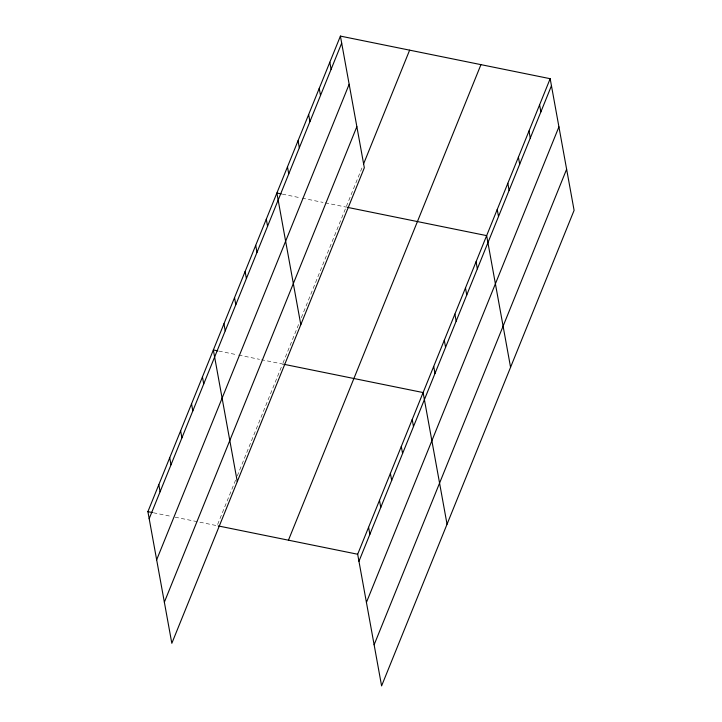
<?xml version="1.0" encoding="UTF-8"?>
<svg xmlns="http://www.w3.org/2000/svg" width="722" height="722" viewBox="0 0 722 722"><rect width="100%" height="100%" fill="white"/><g stroke="black" fill="none" stroke-linecap="round" stroke-linejoin="round"><path stroke-width="0.54" stroke-dasharray="3.61 2.71" d="M235.589 480.103L217.123 525.706L173.172 516.781M237.267 475.951L282.573 364.014L261.698 359.782M282.988 363.013L298.863 323.781M301.309 317.743L362.796 165.843M282.374 194.146L299.955 197.72M302.148 198.162L323.023 202.404M325.225 202.846L346.1 207.088M218.847 351.072L236.428 354.646M238.621 355.089L259.505 359.33M153.398 512.764L170.979 516.329"/><path stroke-width="1.08" d="M340.405 36.1L364.33 167.757L171.827 643.302L147.902 511.645L340.405 36.1L550.173 78.698L574.098 210.355L381.595 685.9L357.67 554.243L550.173 78.698M149.183 518.694L341.687 43.149M156.656 559.812L349.159 84.266M164.354 602.184L356.858 126.639M363.608 163.831L409.627 50.161M288.448 540.182L480.951 64.637M358.951 561.292L551.455 85.747M366.424 602.41L558.927 126.864M374.122 644.782L566.626 169.237M281.273 193.92L276.878 193.027L300.803 324.683M347.183 207.304L486.646 235.625L510.571 367.281M217.746 350.856L213.351 349.962L237.276 481.619M283.656 364.24L423.119 392.56L447.044 524.217M147.902 511.645L152.297 512.539M218.206 525.923L357.67 554.243M539.587 104.852L540.868 111.901M529 131.007L530.273 138.055M518.405 157.161L519.687 164.21M507.819 183.316L509.1 190.364M497.232 209.47L498.514 216.519M476.06 261.779L477.341 268.828M465.473 287.943L466.755 294.991M454.887 314.097L456.169 321.146M444.292 340.252L445.573 347.3M433.705 366.406L434.987 373.454M412.217 419.509L413.489 426.558M401.306 446.458L402.587 453.506M329.819 62.254L331.1 69.303M390.394 473.397L391.676 480.446M319.232 88.409L320.514 95.457M379.483 500.346L380.765 507.395M308.637 114.563L309.918 121.612M368.581 527.295L369.863 534.343M298.051 140.718L299.332 147.766M287.464 166.872L288.746 173.921M266.292 219.181L267.573 226.23M255.705 245.345L256.987 252.393M245.119 271.499L246.401 278.548M234.524 297.654L235.805 304.702M223.937 323.808L225.219 330.856M202.449 376.911L203.721 383.96M191.538 403.86L192.819 410.908M180.626 430.799L181.908 437.848M169.715 457.748L170.997 464.797M158.813 484.697L160.094 491.745"/></g></svg>
